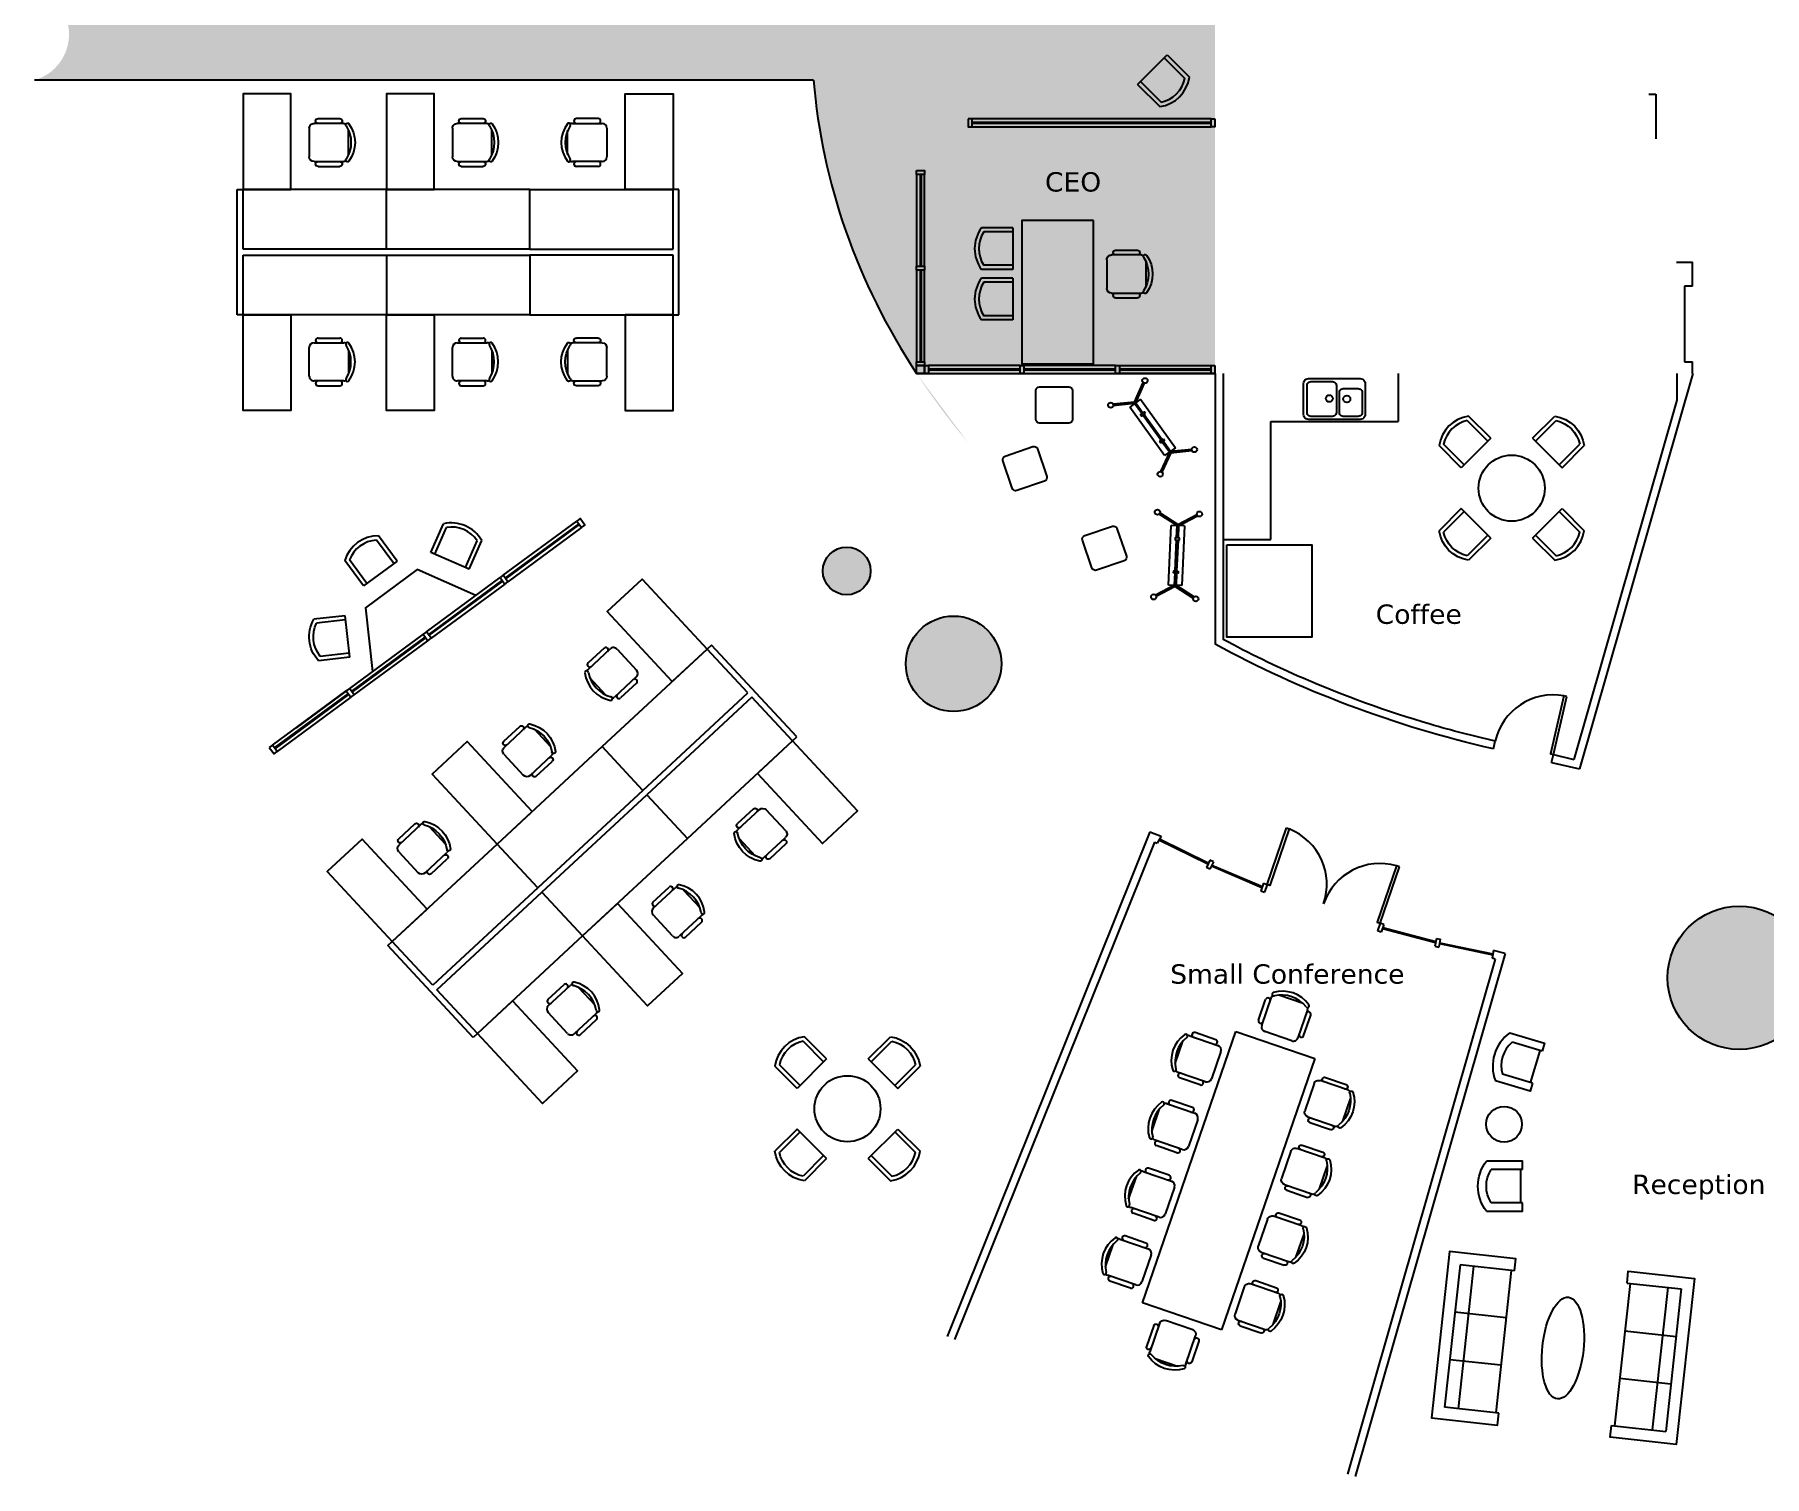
# Model space of a CAD drawing. Header units: centimetres. Extents: x -2208 to 2099, y -1841 to 1842.
# Drawn here: x -2208 to 0, y -1841 to 0 of the extents above; entities that cross this region are included whole.
import ezdxf
from ezdxf.enums import TextEntityAlignment as Align

# ---------------------------------------------------------------- set-up
doc = ezdxf.new("R2010")
doc.units = ezdxf.units.CM
doc.header["$LTSCALE"] = 48
doc.header["$MEASUREMENT"] = 0
doc.layers.get('0').update_dxf_attribs({"linetype": 'CONTINUOUS'})
for name, color, linetype in [('A-door', 3, 'CONTINUOUS'), ('A-eqpt', 181, 'CONTINUOUS'), ('A-flor-patn', 5, 'CONTINUOUS'), ('A-mlwk', 30, 'CONTINUOUS'), ('A-note', 7, 'CONTINUOUS'), ('A-plbg-fixt', 3, 'CONTINUOUS'), ('A-wall', 1, 'CONTINUOUS')]:
    doc.layers.add(name, color=color, linetype=linetype)
for name, color, linetype, true_color in [('A-flor-fill', 7, 'CONTINUOUS', 0xe8eafd), ('A-furn', 7, 'CONTINUOUS', 0x007300), ('A-furn-glass', 7, 'CONTINUOUS', 0x009494), ('A-furn-syst', 7, 'CONTINUOUS', 0x850000)]:
    doc.layers.add(name, color=color, linetype=linetype, true_color=true_color)
doc.styles.add('Title', font='verdana.ttf')

# ---------------------------------------------------------------- blocks, each defined once
blk = doc.blocks.new('Sofa')
at = {"linetype": 'Continuous'}
for p, q in [((-36.000027, -34.00000000000394), (-36.000027, -6.597081427743511)), ((-12.00002000000001, -32.44210000000393), (-12.00003, -6.597100000003898)), ((11.99997, -32.44210000000393), (11.99997999999999, -6.597100000003898)), ((35.99997999999999, -34.00000000000394), (35.99997999999999, -6.597109286132735)), ((-35.999844, -13.38190000000397), (35.99979999999999, -13.38190000000397)), ((-36.000027, -32.44210000000393), (35.99997999999999, -32.44210000000393))]:
    blk.add_line(p, q, dxfattribs=at)
blk.add_line((-36.00002700000001, -6.597081427743512), (35.99997999999999, -6.597109286132738))
blk.add_lwpolyline([(-36.000027, -34.00000000000394), (-42.000027, -34.00000000000394), (-42.000027, -0.5970791062108489), (41.99998000000001, -0.5971116076644986), (41.99997999999999, -34.00000000000394), (35.99997999999999, -34.00000000000394)], dxfattribs=at)
blk = doc.blocks.new('OfficeChair')
at = {"color": 0}
for p, q in [((-9.599999999999909, 2.400000000000091), (-9.599999999999909, 17.40000000000009)), ((-5.952091793397813, 19.79999999999995), (5.952091793397813, 19.79999999999995)), ((9.599999999999909, 17.40000000000009), (9.599999999999909, 2.400000000000091)), ((-12, 4.400000000000091), (-12, 15.40000000000009)), ((12, 4.400000000000091), (12, 15.40000000000009)), ((7.199999999999818, 0), (-7.199999999999818, 0))]:
    blk.add_line(p, q, dxfattribs=at)
for centre, radius, start, end in [((-8.93427515625126, 19.21854397323614), 0.8634848993067097, 126.1745029890212, 306.1745029890212), ((-7.199999999999818, 17.40000000000009), 2.4, 153.7164312021626, 180), ((0, 7), 16, 53.8254970109788, 126.1745029890212), ((0, 5.258873381212197), 15.71215325983861, 57.57575250459609, 122.4242474954039), ((8.93427515625126, 19.21854397323614), 0.8634848993067097, 233.8254970109788, 53.8254970109788), ((7.199999999999818, 17.40000000000009), 2.4, 0, 26.28356879783745), ((-10.80000000000018, 15.40000000000009), 1.2, 0, 180), ((10.80000000000018, 15.40000000000009), 1.2, 0, 180), ((-10.80000000000018, 4.400000000000091), 1.2, 180, 0), ((-7.199999999999818, 2.400000000000091), 2.4, 180, 270), ((7.199999999999818, 2.400000000000091), 2.4, 270, 0), ((10.80000000000018, 4.400000000000091), 1.2, 180, 0)]:
    blk.add_arc(centre, radius, start, end, dxfattribs=at)
blk = doc.blocks.new('CoffeeChair')
at = {"linetype": 'Continuous'}
for p, q in [((-10.49999999978263, -6.756363620752381e-05), (-10.50010151138667, 15.77575360218032)), ((-8.399999999825923, -5.405090894328168e-05), (-8.400094464599533, 14.68062594878722)), ((8.399999999826377, 5.405090894328168e-05), (8.399905535052767, 14.68073405060511)), ((10.49999999978286, 6.756363620752381e-05), (10.4998984887593, 15.77579851126859)), ((10.49999999978286, 6.756363620752381e-05), (-10.49999999978263, -6.756363620752381e-05))]:
    blk.add_line(p, q, dxfattribs=at)
for radius, start, end in [(17.54929558892543, 53.25083670738347, 126.7494083498814), (15.44929558892548, 57.06374148575811, 122.9369358688072)]:
    blk.add_arc((-7.144025016714295e-05, 1.714205174906283), radius, start, end, dxfattribs=at)
blk = doc.blocks.new('Armchair')
at = {"linetype": 'Continuous'}
for p, q in [((-8.400000000000091, -1.090599999999995), (-8.400000000000091, 14.68068000000017)), ((8.400000000000091, -1.090599999999995), (8.400000000000091, 14.68068000000017)), ((-8.400000000000091, 0), (8.400000000000091, 0))]:
    blk.add_line(p, q, dxfattribs=at)
for points in [[(-8.399999999999864, -1.090600000000222), (-12.59999999999991, -1.090600000000222), (-12.59999999999991, 17.10940000000005)], [(12.60000000000014, 17.10940000000005), (12.60000000000014, -1.090600000000222), (8.400000000000091, -1.090600000000222)]]:
    blk.add_lwpolyline(points, dxfattribs=at)
for centre, radius, start, end in [((1.415871179233363e-05, 0.7710485230256836), 20.63253188985312, 52.36092215948872, 127.6390757890341), ((6.040997072886967e-05, 1.71420517533079), 15.44929558892548, 57.0634328084535, 122.9366271914925)]:
    blk.add_arc(centre, radius, start, end, dxfattribs=at)
blk = doc.blocks.new('Sink')
for points in [[(-13, 20.5), (13, 20.5), (13.64701334635447, 20.41477457682299), (14.25, 20.1650390625), (14.76774088541697, 19.76774088541674), (15.1650390625, 19.25), (15.41477457682322, 18.64701334635424), (15.5, 18), (15.5, 2.5), (15.41477457682322, 1.852986653645985), (15.1650390625, 1.25), (14.76774088541697, 0.7322591145834849), (14.25, 0.3349609375), (13.64701334635447, 0.08522542317723492), (13, 0), (-13, 0), (-13.64701334635447, 0.08522542317723492), (-14.25, 0.3349609375), (-14.76774088541697, 0.7322591145834849), (-15.1650390625, 1.25), (-15.41477457682322, 1.852986653645985), (-15.5, 2.5), (-15.5, 18), (-15.41477457682322, 18.64701334635424), (-15.1650390625, 19.25), (-14.76774088541697, 19.76774088541674), (-14.25, 20.1650390625), (-13.64701334635447, 20.41477457682299), (-13, 20.5)], [(-11.75, 19), (-1, 19), (-0.4823811848955302, 18.93182373046875), (0, 18.73203531901049), (0.4141845703125, 18.4141845703125), (0.7320353190107198, 18), (0.93182373046875, 17.51761881510424), (1, 17), (1, 3.5), (0.93182373046875, 2.982381184895985), (0.7320353190107198, 2.5), (0.4141845703125, 2.0858154296875), (0, 1.767964680989735), (-0.4823811848955302, 1.56817626953125), (-1, 1.5), (-11.75, 1.5), (-12.26761881510447, 1.56817626953125), (-12.75, 1.767964680989735), (-13.1641845703125, 2.0858154296875), (-13.48203531901072, 2.5), (-13.68182373046875, 2.982381184895985), (-13.75, 3.5), (-13.75, 17), (-13.68182373046875, 17.51761881510424), (-13.48203531901072, 18), (-13.1641845703125, 18.4141845703125), (-12.75, 18.73203531901049), (-12.26761881510447, 18.93182373046875), (-11.75, 19)], [(4.5, 15.5), (12, 15.5), (12.51761881510447, 15.43182373046875), (13, 15.23203531901049), (13.4141845703125, 14.9141845703125), (13.73203531901072, 14.5), (13.93182373046875, 14.01761881510424), (14, 13.5), (14, 3.5), (13.93182373046875, 2.982381184895985), (13.73203531901072, 2.5), (13.4141845703125, 2.0858154296875), (13, 1.767964680989735), (12.51761881510447, 1.56817626953125), (12, 1.5), (4.5, 1.5), (3.98238118489553, 1.56817626953125), (3.5, 1.767964680989735), (3.0858154296875, 2.0858154296875), (2.76796468098928, 2.5), (2.56817626953125, 2.982381184895985), (2.5, 3.5), (2.5, 13.5), (2.56817626953125, 14.01761881510424), (2.76796468098928, 14.5), (3.0858154296875, 14.9141845703125), (3.5, 15.23203531901049), (3.98238118489553, 15.43182373046875), (4.5, 15.5)]]:
    blk.add_lwpolyline(points)
for centre in [(-2.5, 10.5), (6.25, 10.25)]:
    blk.add_circle(centre, 1.75)
blk = doc.blocks.new('*U7')
at = {"layer": 'A-furn', "yscale": 2.54, "zscale": 2.54}
for p, xscale, rotation in [((-59.43973203721407, 20.39536481168221), 2.54, 71.06153186498028), ((59.43973203721436, -20.39536481168164), -2.54, 251.0615318649803)]:
    blk.add_blockref('OfficeChair', p, dxfattribs=dict(at, xscale=xscale, rotation=rotation))
blk = doc.blocks.new('*U8')
at = {"layer": 'A-wall', "color": 0, "linetype": 'ByBlock', "lineweight": -2, "transparency": 16777216}
for p in [(89.03125351444827, 259.4704189260233), (59.35416900963218, 172.9802792840156), (29.67708450481609, 86.49013964200778), (0, 0)]:
    blk.add_blockref('*U7', p, dxfattribs=at)

msp = doc.modelspace()

# ---------------------------------------------------------------- hatches: boundary and pattern name
at = {"layer": 'A-flor-fill'}
h = msp.add_hatch(color=256, dxfattribs=at)
h.dxf.hatch_style = 1
h.paths.add_polyline_path([(1038.39236687405, 1201.298669397598, 1), (916.4723668740497, 1201.298669397598, 1)])
h.paths.add_polyline_path([(1916.516703142678, 128.748963809152, 1), (2099.396703142678, 128.748963809152, 1)])
h.paths.add_polyline_path([(1607.486372009439, -116.9105131654046, 1), (1485.566372009439, -116.9105131654046, 1)])
h.paths.add_polyline_path([(91.55092720561959, 923.9920623268588, 1), (-91.3290727943803, 923.9920623268588, 1)])
h.paths.add_polyline_path([(111.4973584997558, -760.3382769764362, 1), (50.53735849975578, -760.3382769764362, 1)])
h.paths.add_polyline_path([(732.6353299377148, -993.1944696397625, 1), (671.6753299377148, -993.1944696397625, 1)])
h.paths.add_polyline_path([(59.52319557057933, -1204.308879529106, 1), (-123.3568044294208, -1204.308879529106, 1)])
h.paths.add_polyline_path([(-973.8901556576553, -803.5186536380791, 1), (-1095.810155657655, -803.5186536380791, 1)])
h.paths.add_polyline_path([(-1140.830466512913, -685.0511847122086, 1), (-1201.790466512913, -685.0511847122086, 1)])
h.paths.add_polyline_path([(-1052.920558636741, 776.1319916199685, 1), (-1113.880558636741, 776.1319916199685, 1)])
h.paths.add_polyline_path([(-1309.946514832543, 671.0814089904317, 1), (-1127.066514832543, 671.0814089904317, 1)])
h = msp.add_hatch(color=256, dxfattribs=at)
h.dxf.hatch_style = 1
edge = h.paths.add_edge_path()
edge.add_line((-700.9290977978502, 433.0409012155934), (-1082.150927205622, 433.1385325023165))
edge.add_ellipse((3.374644518381619, 0.09367149388262078), major_axis=(-1219.200000930956, 0), ratio=0.7801877187911285, start_angle=332.9183807886959, end_angle=356.4781850931019)
edge.add_line((-1213.522875674057, 58.52482332331467), (-2207.982255270148, 58.52482354280807))
edge.add_arc((-2225.04, 2.220050873802393e-07), 60.96, 0, 73.75061869493283, ccw=False)
edge.add_arc((-2225.04, -2.22005096404132e-07), 60.96000000000001, -73.75061869493283, 4.173214165348327e-07, ccw=False)
edge.add_line((-2207.982255270148, -58.52482354280809), (-1213.508073381322, -58.52482376230438))
edge.add_ellipse((3.374644518381619, 0.09367149388262078), major_axis=(-1219.200000930956, 0), ratio=0.7801877187911285, start_angle=363.5331209494697, end_angle=387.0942941384804)
edge.add_line((-1082.028112448621, -433.1385325022462), (-701.150952186485, -433.2360755188611))
edge.add_line((-701.1509521864849, -433.2360755188611), (-700.9290977978503, 433.0409012155934))

# ---------------------------------------------------------------- linework, layer by layer
at = {"layer": 'A-door'}
for points in [[(-252.0242866802363, -845.2392323024444), (-255.7367928551679, -844.3828457652413), (-272.8645235992234, -918.6329692638535), (-269.1520174242918, -919.4893558010566)], [(-609.9651313528835, -1013.115650897493), (-606.3613755344667, -1014.352196085194), (-631.0922792884816, -1086.427312453534), (-634.6960351068984, -1085.190767265833)], [(-465.6348233020994, -1062.639247071098), (-469.2385791205174, -1061.402701883397), (-493.9694828745323, -1133.477818251737), (-490.3657270561143, -1134.714363439439)]]:
    msp.add_lwpolyline(points, close=True, dxfattribs=at)
for centre, start, end in [((-269.1520174242918, -919.4893558010566), 79.87285339840157, 167.0104481722672), ((-634.6960351068984, -1085.190767265833), 341.0615318649882, 68.19912663892514), ((-490.3657270561143, -1134.714363439439), 73.92393709113561, 161.0615318649882)]:
    msp.add_arc(centre, 76.295190543048, start, end, dxfattribs=at)
at = {"layer": 'A-eqpt'}
msp.add_lwpolyline([(-685.8372438871635, -651.7622655393933), (-577.4143757924127, -651.7622655393933), (-577.4143757924127, -769.5908088477995), (-685.8372438871635, -769.5908088477995)], close=True, dxfattribs=at)
at = {"layer": 'A-flor-patn'}
for p, q in [((-1213.508073381322, -58.52482376230438), (-2207.982255270148, -58.52482354280808)), ((-1082.028112448621, -433.1385325022462), (-701.1509521864847, -433.2360755188611))]:
    msp.add_line(p, q, dxfattribs=at)
for centre, radius in [((-1171.310466512913, -685.0511847122086), 30.48), ((-1034.850155657655, -803.5186536380791), 60.96), ((-31.91680442942074, -1204.308879529106), 91.44)]:
    msp.add_circle(centre, radius, dxfattribs=at)
msp.add_ellipse((3.374644518381619, 0.09367149388262078), major_axis=(-1219.200000930956, 0), ratio=0.7801877187911285, start_param=6.344849900619021, end_param=6.756069948399871, dxfattribs=at)
at = {"layer": 'A-furn'}
for p, q in [((-1758.786897501055, -198.1200000383687), (-1941.666897501097, -198.1200000383687)), ((-1575.906897501013, -198.1200000383687), (-1758.786897501055, -198.1200000383687)), ((-1758.786897501055, -274.3200000383664), (-1758.786897501055, -198.1200000383687)), ((-1575.906897501013, -274.3200000383664), (-1575.906897501013, -198.1200000383687)), ((-1575.906897501013, -198.1200000383687), (-1393.026897500972, -198.1200000383687)), ((-1575.906897501013, -274.3200000383664), (-1575.906897501013, -198.1200000383687)), ((-1758.786897501055, -281.9400000383664), (-1758.786897501055, -358.1400000383641)), ((-1575.906897501013, -281.9400000383664), (-1575.906897501013, -358.1400000383641)), ((-1575.906897501013, -281.9400000383664), (-1575.906897501013, -358.1400000383641)), ((-1758.786897501055, -358.1400000383641), (-1941.666897501097, -358.1400000383641)), ((-1575.906897501013, -358.1400000383641), (-1758.786897501055, -358.1400000383641)), ((-1575.906897501013, -358.1400000383641), (-1393.026897500972, -358.1400000383641)), ((-804.0000011474981, -469.467304668277), (-792.7554552693837, -444.626867682183)), ((-802.2645296460087, -470.2529023181734), (-791.0199837678954, -445.4124653320782)), ((-804.0000011474981, -469.467304668277), (-831.134723557617, -472.1494607768592)), ((-803.8126129187154, -471.3630659010591), (-830.9473353288355, -474.045222009639)), ((-796.0721965551804, -465.8122479866316), (-810.0049460095437, -475.8037202325997)), ((-765.5984026941247, -537.7270511408761), (-810.0049460095437, -475.8037202325997)), ((-803.8126129187154, -471.3630659010591), (-802.2645296460087, -470.2529023181734)), ((-794.6411796257296, -484.1523004665758), (-803.8126129187154, -471.3630659010591)), ((-802.2645296460087, -470.2529023181734), (-793.0930963530227, -483.04213688369)), ((-796.0721965551804, -465.8122479866316), (-751.6656532397637, -527.735578894908)), ((-791.5977584915454, -485.1273318640401), (-768.5247574850553, -517.3018036805812)), ((-770.0728407577609, -518.411967263467), (-793.1458417642522, -486.2374954469259)), ((-759.4060696032965, -533.2863968093344), (-768.5775028962823, -520.4971622438165)), ((-767.0294196235756, -519.3869986609313), (-757.8579863305897, -532.1762332264492)), ((-751.6656532397637, -527.735578894908), (-765.5984026941247, -537.7270511408761)), ((-757.8579863305897, -532.1762332264492), (-730.7232639204697, -529.494077117867)), ((-759.4060696032965, -533.2863968093344), (-770.6506154814085, -558.1268337954284)), ((-757.6705981018082, -534.0719944592296), (-768.9151439799202, -558.9124314453236)), ((-757.8579863305897, -532.1762332264492), (-759.4060696032965, -533.2863968093344)), ((-757.6705981018082, -534.0719944592296), (-730.5358756916881, -531.389838350648)), ((-749.4633553150408, -627.1591522310322), (-772.4596326590975, -612.5079287333033)), ((-748.4397509051643, -625.5525225250686), (-771.4360282492221, -610.9012990273426)), ((-748.4397509051643, -625.5525225250686), (-724.2532804875814, -612.962773901507)), ((-747.5601709702652, -627.2423048004301), (-723.3737005526823, -614.6525561768674)), ((-760.4021954700884, -702.9539157444973), (-757.0760926941492, -626.8265419534371)), ((-739.9474335911591, -627.5749150780248), (-757.0760926941492, -626.8265419534371)), ((-750.1503065491983, -642.8819957213598), (-749.4633553150408, -627.1591522310322)), ((-749.4633553150408, -627.1591522310322), (-747.5601709702652, -627.2423048004301)), ((-747.5601709702652, -627.2423048004301), (-748.2471222044214, -642.9651482907583)), ((-739.9474335911591, -627.5749150780248), (-743.2735363670994, -703.7022888690839)), ((-751.9905042770106, -685.0001831952763), (-750.2623091290149, -645.4454950578455)), ((-748.359124784238, -645.5286476272446), (-750.0873199322338, -685.0833357646743)), ((-752.7894580909812, -703.286526022092), (-776.9759285085629, -715.8762746456536)), ((-751.9098781560808, -704.9763082974523), (-776.0963485736648, -717.5660569210133)), ((-743.2735363670994, -703.7022888690839), (-760.4021954700884, -702.9539157444973)), ((-752.7894580909812, -703.286526022092), (-752.1025068568249, -687.5636825317627)), ((-750.8862737462055, -703.3696785914899), (-752.7894580909812, -703.286526022092)), ((-751.9098781560808, -704.9763082974523), (-728.9136008120254, -719.6275317951789)), ((-750.1993225120481, -687.6468351011611), (-750.8862737462055, -703.3696785914899)), ((-750.8862737462055, -703.3696785914899), (-727.8899964021476, -718.0209020892171)), ((-1483.496483543877, -909.2489938003824), (-1349.475760370175, -784.8161196874165)), ((-1374.617718695059, -1026.517126577341), (-1240.596995521357, -902.0842524643753)), ((-1483.496483543877, -909.2489938003824), (-1617.517206717578, -1033.681867913348)), ((-1431.649452663487, -965.0909617894104), (-1483.496483543877, -909.2489938003824)), ((-1431.649452663487, -965.0909617894104), (-1483.496483543877, -909.2489938003824)), ((-1426.464749575448, -970.6751585883135), (-1374.617718695059, -1026.517126577341)), ((-1426.464749575448, -970.6751585883135), (-1374.617718695059, -1026.517126577341)), ((-1617.517206717578, -1033.681867913348), (-1751.53792989128, -1158.114742026314)), ((-1565.670175837189, -1089.523835902377), (-1617.517206717578, -1033.681867913348)), ((-1374.617718695059, -1026.517126577341), (-1508.638441868761, -1150.950000690307)), ((-1560.48547274915, -1095.108032701279), (-1508.638441868761, -1150.950000690307)), ((-1508.638441868761, -1150.950000690307), (-1642.659165042462, -1275.382874803274)), ((-793.5644662421927, -1619.230516866819), (-674.6979245579205, -1272.808893564614)), ((-674.6979245579205, -1272.808893564614), (-573.7927616422443, -1307.432158820233)), ((-573.7927616422443, -1307.432158820233), (-692.6593033265177, -1653.853782122439)), ((-692.6593033265177, -1653.853782122439), (-793.5644662421927, -1619.230516866819))]:
    msp.add_line(p, q, dxfattribs=at)
for points in [[(-1880.706897501094, -198.1200000383687), (-1880.706897501094, -76.20000003836641), (-1941.666897501097, -76.20000003836641), (-1941.666897501097, -198.1200000383687)], [(-1697.826897501053, -198.1200000383687), (-1697.826897501053, -76.20000003836641), (-1758.786897501055, -76.20000003836641), (-1758.786897501055, -198.1200000383687)], [(-1453.986897500974, -198.1200000383687), (-1453.986897500974, -76.20000003836641), (-1393.026897500972, -76.20000003836641), (-1393.026897500972, -198.1200000383687)], [(-856.0909272056219, -237.5585325023188), (-947.530927205622, -237.5585325023188), (-947.530927205622, -420.4385325023165), (-856.0909272056219, -420.4385325023165)], [(-1880.706897501094, -358.1400000383641), (-1880.706897501094, -480.0600000383664), (-1941.666897501097, -480.0600000383664), (-1941.666897501097, -358.1400000383641)], [(-1697.826897501053, -358.1400000383641), (-1697.826897501053, -480.0600000383664), (-1758.786897501055, -480.0600000383664), (-1758.786897501055, -358.1400000383641)], [(-1453.986897500974, -358.1400000383641), (-1453.986897500974, -480.0600000383664), (-1393.026897500972, -480.0600000383664), (-1393.026897500972, -358.1400000383641)], [(-790.0440278692813, -484.0131184461559), (-791.5393657307587, -481.9279234658059), (-796.1949102479936, -485.26651388446), (-794.6995723865163, -487.3517088648095)], [(-766.9710268627889, -516.1875902626971), (-765.4756890013115, -518.2727852430471), (-770.1312335185453, -521.6113756617001), (-771.626571380025, -519.5261806813512)], [(-746.4489976945476, -645.6121035340884), (-746.3369951147322, -643.0486041976034), (-752.0604336388874, -642.7985398145154), (-752.172436218703, -645.3620391510021)], [(-1394.1493347614, -826.2937443917306), (-1477.104584170027, -736.9465956092813), (-1432.431009778802, -695.4689709049671), (-1349.475760370175, -784.8161196874165)], [(-748.1771928425422, -685.1667916715188), (-748.2891954223588, -687.7302910080044), (-754.012633946514, -687.4802266249187), (-753.9006313666986, -684.9167272884318)], [(-1572.843632326353, -992.2042432090341), (-1655.79888173498, -902.857094426585), (-1700.472456126205, -944.3347191308994), (-1617.517206717578, -1033.681867913348)], [(-1285.270569912583, -943.5618771686893), (-1202.315320503956, -1032.909025951139), (-1157.641746112731, -991.4314012468243), (-1240.596995521357, -902.0842524643753)], [(-1706.864355500054, -1116.637117322), (-1789.819604908681, -1027.289968539551), (-1834.493179299907, -1068.767593243865), (-1751.53792989128, -1158.114742026314)], [(-1463.964867477535, -1109.472375985993), (-1381.009618068908, -1198.819524768442), (-1425.683192460134, -1240.297149472756), (-1508.638441868761, -1150.950000690307)], [(-1597.985590651237, -1233.905250098959), (-1515.03034124261, -1323.252398881408), (-1559.703915633835, -1364.730023585723), (-1642.659165042462, -1275.382874803274)]]:
    msp.add_lwpolyline(points, close=True, dxfattribs=at)
at = {"layer": 'A-furn', "flags": 128}
for points in [[(-925.0744566646158, -449.8864933825961), (-887.7888127859604, -449.8867333019938, -0.4142135623731023), (-883.1476547697328, -454.5279510468941), (-883.1478946891306, -491.8135949255494, -0.41421356237309), (-887.7891124340314, -496.4547529417777), (-925.0747563126866, -496.4545130223799, -0.4142135623731014), (-929.7159143289144, -491.8132952774797), (-929.7156744095166, -454.5276513988244, -0.4142135623730911)], [(-969.0567576656426, -538.3094777201699), (-933.7591213504468, -526.2971461370173, -0.4142135623731023), (-927.8701403165061, -529.1956202647352), (-915.857808733353, -564.4932565799311, -0.41421356237309), (-918.7562828610709, -570.3822376138729), (-954.0539191762679, -582.394569197026, -0.4142135623731014), (-959.9429002102086, -579.4960950693081), (-971.9552317933617, -544.1984587541117, -0.4142135623730911)], [(-867.4437959736238, -639.9224394121887), (-832.1461596584278, -627.9101078290363, -0.4142135623731023), (-826.2571786244871, -630.8085819567541), (-814.2448470413341, -666.1062182719501, -0.41421356237309), (-817.1433211690519, -671.9951993058919), (-852.440957484249, -684.0075308890449, -0.4142135623731014), (-858.3299385181897, -681.1090567613271), (-870.3422701013427, -645.8114204461306, -0.4142135623730911)]]:
    msp.add_lwpolyline(points, format="xyb", close=True, dxfattribs=at)
at = {"layer": 'A-furn'}
for centre, radius in [((-790.5627029984295, -442.0925594694071), 3.351250608224261), ((-834.2384867575961, -473.4133969451747), 3.351250608224261), ((-727.4321124917091, -530.1259021823324), 3.351250608224261), ((-771.1078962508757, -561.4467396581), 3.351250608224261), ((-774.6576284054948, -609.9781668200126), 3.351250608224261), ((-720.9634445319463, -612.3241347043609), 3.351250608224261), ((-779.3861845293, -718.2046961181595), 3.351250608224261), ((-725.6920006557502, -720.5506640025084), 3.351250608224261), ((-332.1682936495735, -1391.326370333186), 22.86)]:
    msp.add_circle(centre, radius, dxfattribs=at)
msp.add_ellipse((-256.9794668081568, -1677.008949946558), major_axis=(-7.076778328077214, -64.82669387347568), ratio=0.4018112649245928, dxfattribs=at)
at = {"layer": 'A-furn-glass'}
for p, q in [((-706.2309272056254, -112.463532502313), (-1011.030927205622, -112.4635325023165)), ((-706.2309272056254, -113.733532502313), (-1011.030927205622, -113.7335325023165)), ((-1077.705927205622, -179.1385325023165), (-1077.705927205622, -295.9785325023165)), ((-1076.435927205622, -179.1385325023165), (-1076.435927205622, -295.9785325023165)), ((-1077.705927205622, -301.0585325023164), (-1077.705927205622, -417.8985325023165)), ((-1076.435927205622, -301.0585325023164), (-1076.435927205622, -417.8985325023165)), ((-950.070927205622, -427.4235325023164), (-1066.910927205622, -427.4235325023164)), ((-950.070927205622, -428.6935325023165), (-1066.910927205622, -428.6935325023165)), ((-828.150927205622, -427.4235325023164), (-944.9909272056219, -427.4235325023164)), ((-828.150927205622, -428.6935325023165), (-944.9909272056219, -428.6935325023165)), ((-706.2309272056219, -427.4235325023153), (-823.070927205622, -427.4235325023164)), ((-706.2309272056219, -428.6935325023153), (-823.070927205622, -428.6935325023165)), ((-1607.10715927439, -694.1293502725109), (-1513.020774726267, -624.8520968435342)), ((-1606.354145650162, -695.1520283654249), (-1512.267761102039, -625.8747749364481)), ((-1705.284256194172, -766.4186581983979), (-1611.197871646048, -697.1414047694224)), ((-1704.531242569944, -767.441336291313), (-1610.444858021821, -698.1640828623363)), ((-1803.461353113954, -838.7079661242866), (-1709.374968565829, -769.4307126953116)), ((-1802.708339489724, -839.7306442171999), (-1708.621954941601, -770.4533907882255)), ((-1901.638450033736, -910.997274050174), (-1807.552065485609, -841.7200206211985)), ((-1900.885436409506, -912.019952143088), (-1806.799051861382, -842.7426987141124)), ((-710.2268369856527, -1059.349982469042), (-772.6834488497225, -1028.74504560735)), ((-709.6679999952563, -1058.209543422812), (-772.1246118593264, -1027.60460656112)), ((-705.6263997053425, -1061.582978831821), (-641.2120387958569, -1089.005689408388)), ((-705.1289350538207, -1060.414463140661), (-640.714574144335, -1087.837173717228)), ((-419.6940985724874, -1159.694013205215), (-487.3750228640776, -1141.791291798131)), ((-419.3693323156579, -1158.466240067202), (-487.0502566072481, -1140.563518660118)), ((-414.6918422352244, -1160.755958336832), (-346.6024469698453, -1174.944854637891)), ((-414.4327572339463, -1159.512666350968), (-346.3433619685672, -1173.701562652027))]:
    msp.add_line(p, q, dxfattribs=at)
at = {"layer": 'A-furn-syst'}
for p, q in [((-706.2309272056254, -108.018532502313), (-1011.030927205622, -108.0185325023165)), ((-1011.030927205622, -118.1785325023165), (-706.2309272056254, -118.1785325023165)), ((-1949.28689750111, -358.1400000383641), (-1949.28689750111, -198.1200000383687)), ((-1949.28689750111, -198.1200000383687), (-1941.66689750111, -198.1200000383687)), ((-1941.66689750111, -274.3200000383711), (-1941.666897501109, -198.1200000383687)), ((-1385.406897500958, -198.1200000383687), (-1393.026897500958, -198.1200000383687)), ((-1393.026897500958, -274.3200000383711), (-1393.026897500959, -198.1200000383687)), ((-1385.406897500958, -358.1400000383641), (-1385.406897500958, -198.1200000383687)), ((-1082.150927205622, -179.1385325023165), (-1082.150927205622, -295.9785325023165)), ((-1071.990927205622, -295.9785325023165), (-1071.990927205622, -179.1385325023165)), ((-1758.786897501109, -274.3200000383711), (-1941.66689750111, -274.3200000383711)), ((-1941.666897501097, -358.1400000383641), (-1941.666897501097, -281.9400000383664)), ((-1941.666897501097, -281.9400000383664), (-1758.786897501055, -281.9400000383664)), ((-1575.906897501068, -274.3200000383711), (-1758.786897501069, -274.3200000383711)), ((-1758.786897501055, -281.9400000383664), (-1575.906897501013, -281.9400000383664)), ((-1575.906897500959, -274.3200000383711), (-1393.026897500958, -274.3200000383711)), ((-1393.026897500972, -281.9400000383664), (-1575.906897501013, -281.9400000383664)), ((-1393.026897500972, -358.1400000383641), (-1393.026897500972, -281.9400000383664)), ((-1082.150927205622, -301.0585325023164), (-1082.150927205622, -417.8985325023165)), ((-1071.990927205622, -417.8985325023165), (-1071.990927205622, -301.0585325023164)), ((-1941.66689750111, -358.1400000383641), (-1949.28689750111, -358.1400000383641)), ((-1393.026897500958, -358.1400000383641), (-1385.406897500958, -358.1400000383641)), ((-950.070927205622, -422.9785325023165), (-1066.910927205622, -422.9785325023165)), ((-1066.910927205622, -433.1385325023165), (-950.070927205622, -433.1385325023165)), ((-828.150927205622, -422.9785325023165), (-944.9909272056219, -422.9785325023165)), ((-944.9909272056219, -433.1385325023165), (-828.150927205622, -433.1385325023165)), ((-823.070927205622, -422.9785325023165), (-706.2309272056219, -422.9785325023153)), ((-706.2309272056219, -433.1385325023153), (-823.070927205622, -433.1385325023165)), ((-1609.742706959188, -690.5499769473105), (-1515.656322411064, -621.2727235183337)), ((-1509.63221341724, -629.4541482616493), (-1603.718597965363, -698.7314016906248)), ((-1707.919803878969, -762.8392848731968), (-1613.833419330846, -693.5620314442218)), ((-1607.809310337022, -701.7434561875374), (-1701.895694885146, -771.0207096165129)), ((-1712.010516250627, -765.8513393701116), (-1806.096900798751, -835.128592799086)), ((-1742.711158903391, -788.4566952003155), (-1874.642103533737, -885.5994808454155)), ((-1800.072791804928, -843.310017542401), (-1705.986407256803, -774.0327641134248)), ((-1343.891563571262, -779.6314165993676), (-1349.475760370165, -784.8161196874066)), ((-1297.628729489772, -840.6580876764383), (-1349.475760370166, -784.8161196874079)), ((-1235.012798722444, -896.8995493763267), (-1343.891563571262, -779.6314165993676)), ((-1904.273997718532, -907.4179007249718), (-1810.187613170409, -838.1406472959968)), ((-1804.163504176585, -846.322072039313), (-1898.249888724709, -915.5993254682915)), ((-1431.649452663444, -965.0909617893766), (-1297.628729489772, -840.6580876764383)), ((-1292.444026401747, -846.2422844753474), (-1426.464749575448, -970.6751585883135)), ((-1240.596995521357, -902.0842524643753), (-1292.444026401747, -846.2422844753474)), ((-1240.596995521347, -902.0842524643657), (-1235.012798722444, -896.8995493763267)), ((-1431.649452663524, -965.0909617894506), (-1565.670175837196, -1089.523835902389)), ((-1560.48547274915, -1095.108032701279), (-1426.464749575448, -970.6751585883135)), ((-1565.670175837226, -1089.523835902417), (-1699.690899010898, -1213.956710015355)), ((-1694.506195922851, -1219.540906814245), (-1560.48547274915, -1095.108032701279)), ((-1757.122126690193, -1163.299445114363), (-1751.53792989129, -1158.114742026324)), ((-1648.243361841375, -1280.567577891322), (-1757.122126690193, -1163.299445114363)), ((-1699.690899010898, -1213.956710015355), (-1751.537929891289, -1158.114742026323)), ((-1642.659165042462, -1275.382874803274), (-1694.506195922851, -1219.540906814245)), ((-1642.659165042472, -1275.382874803283), (-1648.243361841375, -1280.567577891322))]:
    msp.add_line(p, q, dxfattribs=at)
for points in [[(-1016.110927205622, -108.0185325023165), (-1016.110927205622, -118.1785325023165), (-1011.030927205622, -118.1785325023165), (-1011.030927205622, -108.0185325023165)], [(-701.1509272056254, -108.0185325023136), (-701.1509272056254, -118.1785325023136), (-706.2309272056254, -118.1785325023136), (-706.2309272056254, -108.0185325023136)], [(-1082.150927205622, -174.0585325023165), (-1071.990927205622, -174.0585325023165), (-1071.990927205622, -179.1385325023165), (-1082.150927205622, -179.1385325023165)], [(-1082.150927205622, -295.9785325023165), (-1071.990927205622, -295.9785325023165), (-1071.990927205622, -301.0585325023164), (-1082.150927205622, -301.0585325023164)], [(-1082.150927205622, -417.8985325023165), (-1071.990927205622, -417.8985325023165), (-1071.990927205622, -422.9785325023165), (-1082.150927205622, -422.9785325023165)], [(-1082.150927205622, -422.9785325023165), (-1071.990927205622, -422.9785325023165), (-1071.990927205622, -433.1385325023165), (-1082.150927205622, -433.1385325023165)], [(-1066.910927205622, -422.9785325023165), (-1066.910927205622, -433.1385325023165), (-1071.990927205622, -433.1385325023165), (-1071.990927205622, -422.9785325023165)], [(-944.9909272056219, -422.9785325023165), (-944.9909272056219, -433.1385325023165), (-950.070927205622, -433.1385325023165), (-950.070927205622, -422.9785325023165)], [(-823.070927205622, -422.9785325023165), (-823.070927205622, -433.1385325023165), (-828.150927205622, -433.1385325023165), (-828.150927205622, -422.9785325023165)], [(-701.150927205622, -422.9785325023153), (-701.150927205622, -433.1385325023153), (-706.2309272056219, -433.1385325023153), (-706.2309272056219, -422.9785325023153)], [(-1515.656322411064, -621.2727235183337), (-1509.63221341724, -629.4541482616493), (-1505.541501045583, -626.4420937647391), (-1511.565610039406, -618.2606690214229)], [(-1613.833419330846, -693.5620314442218), (-1607.809310337022, -701.7434561875374), (-1603.718597965363, -698.7314016906248), (-1609.742706959188, -690.5499769473105)], [(-1712.010516250627, -765.8513393701116), (-1705.986407256803, -774.0327641134248), (-1701.895694885146, -771.0207096165129), (-1707.919803878969, -762.8392848731968)], [(-1810.187613170409, -838.1406472959968), (-1804.163504176585, -846.322072039313), (-1800.072791804928, -843.310017542401), (-1806.096900798751, -835.128592799086)], [(-1908.36471009019, -910.4299552218844), (-1902.340601096366, -918.6113799652011), (-1898.249888724709, -915.5993254682915), (-1904.273997718532, -907.4179007249718)]]:
    msp.add_lwpolyline(points, close=True, dxfattribs=at)
at = {"layer": 'A-furn-syst', "flags": 128}
msp.add_lwpolyline([(-1644.53406198361, -716.1673872744279), (-1719.580858222716, -683.3253088881252), (-1785.54633053789, -731.8967017106739), (-1776.465006613956, -813.310172919528)], dxfattribs=at)
at = {"layer": 'A-furn-syst'}
for centre in [(-322.4263948100481, -579.3491915101438), (-1170.34014431529, -1371.472468999827)]:
    msp.add_circle(centre, 42.18285275286378, dxfattribs=at)
at = {"layer": 'A-mlwk'}
for p, q in [((-467.4709272056185, -433.1385325023153), (-467.4709272056115, -494.0985325023407)), ((-630.0309272056196, -644.7417760460061), (-630.0309272056196, -494.0985325023407)), ((-630.0309272056196, -494.0985325023407), (-467.4709272056115, -494.0985325023407)), ((-690.9909272056185, -644.7417760460061), (-630.0309272056196, -644.7417760460061))]:
    msp.add_line(p, q, dxfattribs=at)
at = {"layer": 'A-wall'}
for p, q in [((-147.4309272056219, -76.26853250231531), (-138.5409272056219, -76.26853250231531)), ((-138.5409272056219, -76.26853250231531), (-138.5409272056219, -133.4185325023153)), ((-111.8709272056219, -290.8985325023153), (-91.55092720562195, -290.8985325023153)), ((-91.55092720562195, -321.3785325023153), (-91.55092720562195, -290.8985325023153)), ((-101.7109272056219, -321.3785325023153), (-101.7109272056219, -417.8985325023153)), ((-91.55092720562195, -321.3785325023153), (-101.7109272056219, -321.3785325023153)), ((-101.7109272056219, -417.8985325023153), (-91.55092720562195, -417.8985325023153)), ((-91.55092720562195, -433.1385325023153), (-91.55092720562195, -417.8985325023153)), ((-700.9290727943816, -433.1385325023153), (-700.9290727943816, -778.3859925420323)), ((-690.7690727943815, -433.1385325023153), (-690.7690727943815, -772.3527844228819)), ((-690.7690727943815, -433.1385325023153), (-690.7690727943815, -772.3527844228819)), ((-91.32907279438153, -433.1385325023153), (-235.8500201617169, -937.5993963598002)), ((-111.6490727943815, -433.1385325023159), (-111.6490727943815, -467.1760975225596)), ((-111.6490727943815, -467.1760975225596), (-242.9612905245197, -925.5309311842731)), ((-345.6861129969315, -912.2628321169354), (-343.402140922897, -902.36162505697)), ((-271.4359894983239, -929.3905628610106), (-269.1520174242895, -919.489355801045)), ((-269.1520174242895, -919.489355801045), (-242.9612905245197, -925.5309311842731)), ((-271.4359894983251, -929.3905628610106), (-235.8500201617169, -937.5993963598002)), ((-784.184730549984, -1017.966496741399), (-1042.991917930853, -1662.072566043254)), ((-778.5453186340442, -1031.181951074954), (-1033.564484806105, -1665.860587252061)), ((-784.1847305271439, -1017.966496867903), (-770.0435809101291, -1023.648528645251)), ((-778.5453186340442, -1031.181951074954), (-774.7644798461887, -1032.701123613859)), ((-770.0435809101291, -1023.648528645251), (-774.7644798461887, -1032.701123613859)), ((-707.7284604501403, -1054.210011835054), (-712.1663765307687, -1063.3495140568)), ((-703.1587093392674, -1056.428969875368), (-707.7284604501403, -1054.210011835054)), ((-703.1587093392674, -1056.428969875368), (-707.5966254198959, -1065.568472097114)), ((-707.5966254198959, -1065.568472097114), (-712.1663765307688, -1063.3495140568)), ((-639.3209675506824, -1083.603829014474), (-642.6248084255569, -1093.232458759978)), ((-642.6248084255569, -1093.232458759978), (-637.8198006676682, -1094.881185676912)), ((-639.311386032658, -1083.607116690056), (-642.615226907534, -1093.23574643556)), ((-642.615226907534, -1093.23574643556), (-637.8102191496447, -1094.884473352494)), ((-639.3209675506824, -1083.603829014474), (-634.5159597927936, -1085.252555931409)), ((-639.311386032658, -1083.607116690056), (-634.5063782747694, -1085.25584360699)), ((-634.5159597927936, -1085.252555931409), (-637.8198006676682, -1094.881185676912)), ((-634.5114507641207, -1085.239414933025), (-637.8153290480188, -1094.868153702432)), ((-634.5063782747694, -1085.25584360699), (-637.8102191496447, -1094.884473352494)), ((-490.3657270561143, -1134.714363439439), (-493.6695679309888, -1144.342993184942)), ((-488.8645601731001, -1145.991720101877), (-493.6695679309888, -1144.342993184942)), ((-485.5607192982256, -1136.363090356372), (-490.3657270561143, -1134.714363439439)), ((-485.5607192982256, -1136.363090356372), (-488.8645601731001, -1145.991720101877)), ((-418.4775297363811, -1154.110710926721), (-420.5859011517642, -1164.049542345696)), ((-420.5859011517641, -1164.049542345696), (-415.6164854422769, -1165.103728053387)), ((-418.4775297363811, -1154.110710926721), (-413.5081140268939, -1155.164896634413)), ((-413.5081140268939, -1155.164896634413), (-415.616485442277, -1165.103728053387)), ((-345.5570814791587, -1169.301221052353), (-347.3887274592537, -1179.345196237565)), ((-330.9064465505106, -1173.498422046759), (-345.5570814791587, -1169.301221052353)), ((-343.4716704992128, -1180.467378002922), (-531.8491264932026, -1838.012570676366)), ((-330.9064465505094, -1173.498422046759), (-522.0820365407706, -1840.810704672636)), ((-343.4716704992128, -1180.467378002922), (-347.3887274592537, -1179.345196237565))]:
    msp.add_line(p, q, dxfattribs=at)
at = {"layer": 'A-wall', "extrusion": (0, 0, -1)}
msp.add_ellipse((0, -0.09367149388146573), major_axis=(-1219.200000930956, 0), ratio=0.7801877187911285, start_param=11.28305288220283, end_param=11.60806723338185, dxfattribs=at)
at = {"layer": 'A-wall'}
msp.add_open_spline([(-343.4021409228993, -902.36162505697), (-371.3978201659403, -895.9036902620039), (-399.0921421412107, -888.6571260526882), (-482.2495976299518, -864.2509916997506), (-536.5199347103155, -844.6403662766921), (-623.710843543138, -806.8003244660978), (-657.8141541298927, -790.2144990089585), (-690.7690727943815, -772.3527844228812)], degree=3, knots=[11.28305303373737, 11.28305303373737, 11.28305303373737, 11.28305303373737, 11.35538134864038, 11.35538134864038, 11.50321431921776, 11.50321431921776, 11.60274561681711, 11.60274561681711, 11.60274561681711, 11.60274561681711], dxfattribs=at)

# ---------------------------------------------------------------- block references
at = {"layer": 'A-furn', "yscale": 2.54, "zscale": 2.54}
for name, p, xscale, rotation in [('CoffeeChair', (-781.0252132255087, -45.15648664430654, 5.000638877012143), 2.54, 224.9996313227415), ('OfficeChair', (-1857.389112987226, -138.1111840790596), -2.54, 270), ('OfficeChair', (-1674.509112987184, -138.1111840790596), -2.54, 270), ('OfficeChair', (-1477.304682014843, -138.1111840790596), 2.54, 90), ('CoffeeChair', (-959.0192867380053, -273.5212881093748), 2.54, 90.00000000000001), ('OfficeChair', (-839.2616717597205, -306.0013771622348), -2.54, 270), ('CoffeeChair', (-959.0192867380053, -337.9223289506022), 2.54, 90.00000000000001), ('OfficeChair', (-1857.389112987226, -418.1488159976733), 2.54, 270), ('OfficeChair', (-1674.509112987184, -418.1488159976733), 2.54, 270), ('OfficeChair', (-1477.304682014843, -418.1488159976733), -2.54, 90), ('CoffeeChair', (-367.8883452795001, -534.5693343907634, 5.000638877012143), 2.54, 44.99963132274153), ('CoffeeChair', (-276.964444340596, -534.5693343907634, 5.000638877012143), -2.54, 315.0003686772584), ('CoffeeChair', (-1677.60777317257, -672.219054724223), 2.54, 336.3644192389281), ('CoffeeChair', (-367.8883452795001, -624.1290486295243, 5.000638877012143), -2.54, 135.0003686772584), ('CoffeeChair', (-276.964444340596, -624.1290486295243, 5.000638877012143), 2.54, 224.9996313227415), ('CoffeeChair', (-1766.775160069388, -688.3100837375326), 2.54, 36.36441923892811), ('CoffeeChair', (-1808.612903142805, -768.6801487819063), -2.54, 96.36515659344491), ('OfficeChair', (-1452.067837524347, -798.18281937721), 2.54, 132.8754735864811), ('OfficeChair', (-1596.585993976477, -932.3621398807909), -2.54, 312.8754735864811), ('OfficeChair', (-1261.528208262459, -1003.403980496933), -2.54, 132.8754735864811), ('OfficeChair', (-1730.606717150178, -1056.795013993757), -2.54, 312.8754735864811), ('OfficeChair', (-1406.046364714589, -1137.583301000514), 2.54, 312.8754735864811), ('OfficeChair', (-1540.06708788829, -1262.01617511348), 2.54, 312.8754735864811), ('OfficeChair', (-620.416879027108, -1278.962947952814), 2.54, 341.0615318649803), ('CoffeeChair', (-1215.802094784741, -1326.692611880446, 5.000638877012143), 2.54, 44.9996313227416), ('CoffeeChair', (-1124.878193845838, -1326.692611880446, 5.000638877012143), -2.54, 315.0003686772585), ('Armchair', (-292.3123965108508, -1317.809728127333), 2.54, 73.20525249545231), ('CoffeeChair', (-1215.802094784741, -1416.252326119207, 5.000638877012143), -2.54, 135.0003686772584), ('CoffeeChair', (-1124.878193845838, -1416.252326119207, 5.000638877012143), 2.54, 224.9996313227415), ('Armchair', (-311.1725622146789, -1470.341775661036), -2.54, 90.0000000000012), ('Sofa', (-414.7325738554599, -1659.787959488141), -2.54, 83.76999999999995), ('Sofa', (-99.22637271595623, -1694.230059079951), 2.54, 263.7699999999999), ('OfficeChair', (-746.940348857331, -1647.699727734239), -2.54, 161.0615318649801)]:
    msp.add_blockref(name, p, dxfattribs=dict(at, xscale=xscale, rotation=rotation))
at = {"layer": 'A-plbg-fixt', "xscale": 2.54, "yscale": 2.54, "zscale": 2.54}
msp.add_blockref('Sink', (-548.750927205615, -491.5585325023407), dxfattribs=at)
at = {"layer": 'A-wall'}
msp.add_blockref('*U8', (-729.1141626531089, -1595.747544431423), dxfattribs=at)

# ---------------------------------------------------------------- texts
at = {"layer": 'A-note', "style": 'Title'}
for s, p in [('CEO', (-882.3284646383818, -188.3847092219569)), ('Coffee', (-441.0112428854878, -739.8986755913897))]:
    msp.add_text(s, height=24.6888, dxfattribs=at).set_placement(p, align=Align.MIDDLE)
for s, p in [('Small Conference', (-608.7954347910705, -1199.478563496924)), ('Reception', (-83.55954154070528, -1467.99966523266))]:
    msp.add_text(s, height=24.6888, dxfattribs=at).set_placement(p, align=Align.MIDDLE_CENTER)

doc.saveas('drawing.dxf')
